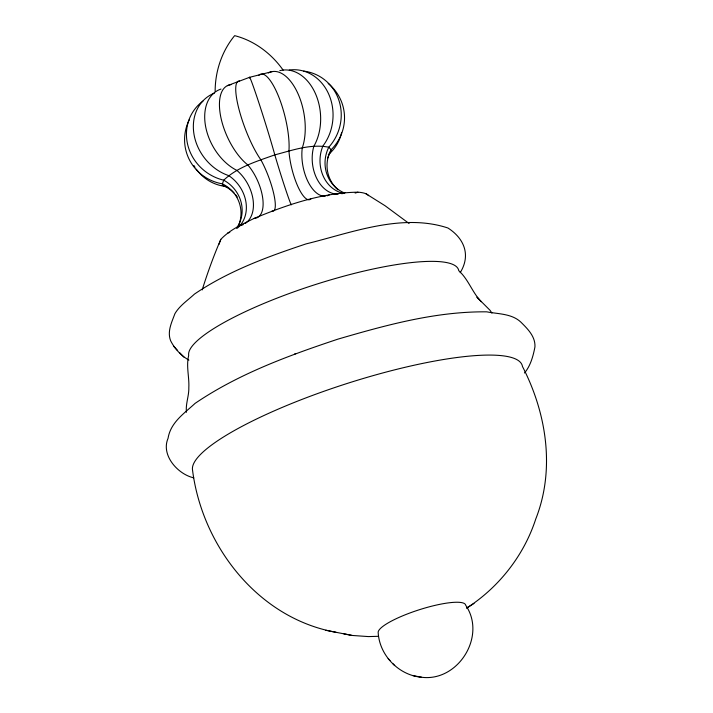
<?xml version="1.0" encoding="UTF-8"?>
<svg xmlns="http://www.w3.org/2000/svg" width="713" height="713" viewBox="0 0 713 713"><rect width="100%" height="100%" fill="white"/><g stroke="black" fill="none" stroke-linecap="round" stroke-linejoin="round"><path stroke-width="1.07" d="M215.148 91.469C215.112 71.407 221.823 51.176 234.648 35.65C254.389 40.677 271.475 53.609 283.141 70.132M202.269 289.906L202.849 287.785C208.071 271.368 213.953 255.183 220.807 239.372C229.969 229.648 242.411 224.185 254.193 218.374C287.116 204.747 321.893 192.724 357.873 192.18A78.822 16.524 -17.8 0 1 368.594 195.674M218.936 244.443L220.807 239.372M460.179 272.687C471.026 255.201 464.306 238.481 447.933 228C401.856 212.741 350.885 232.946 306.064 243.891C267.357 256.778 228.454 271.02 194.489 294.068C187.742 300.333 179.64 305.61 174.917 313.675C171.771 322.285 166.985 331.536 170.657 340.796C174.649 348.728 181.138 355.751 188.892 360.11M524.483 373.006C530.57 365.814 533.199 356.01 534.946 346.892C535.499 336.483 527.611 328.845 520.829 322.089C511.791 313.568 498.28 314.059 486.756 311.839C435.91 311.331 386.33 325.03 337.917 339.138C288.373 355.635 238.579 373.862 195.104 403.362C184.15 413.504 170.594 422.39 168.054 438.326C160.683 455.25 178 474.403 193.776 477.835M328.363 154.694L329.78 153.384A46.167 43.217 37.4 0 0 341.598 132.68M466.863 607.957C498.984 587.218 523.93 555.454 535.757 519.002C555.374 469.172 546.497 413.085 522.451 366.464A172.974 36.256 -17.8 0 0 351.58 382.061A172.974 36.256 -17.8 0 0 192.519 469.992C202.162 546.122 258.213 618.314 335.948 632.279M466.614 608.1L474.002 603.448M227.349 85.676L249.577 77.316L272.241 71.594M294.54 354.076L295.842 353.63M378.567 636.308L368.425 636.584L352.07 635.443L325.85 630.283M421.392 677.234C458.013 682.145 486.854 636.174 465.705 605.266A45.882 9.617 -17.8 0 0 420.376 609.401A45.882 9.617 -17.8 0 0 378.184 632.734C379.548 655.372 398.772 675.247 421.392 677.234L412.506 675.496M226.698 186.744L224.729 186.351A46.167 43.956 -66 0 1 196.244 169.106M343.666 633.777L352.07 635.443M366.027 193.802L385.029 205.709L409.084 223.499M173.491 346.099L177.644 350.493M179.828 352.828L183.874 357.106M479.091 299.469L476.952 297.205L490.081 310.342L491.908 313.096M388.166 658.598L390.002 660.541M392.988 663.776L394.699 665.585M481.275 301.733C472.211 292.419 468.494 279.425 458.744 270.682A141.593 29.679 -17.8 0 0 318.88 283.444A141.593 29.679 -17.8 0 0 188.687 355.43C186.022 366.179 189.355 376.749 188.829 387.542C189.088 395.938 185.46 403.923 186.441 412.283M189.266 119.837A46.167 45.124 -9.3 0 0 222.376 183.847A33.814 33.048 -9.3 0 1 238.204 226.484M202.973 101.086A46.167 43.217 37.4 0 0 187.911 145.568A46.167 43.217 37.4 0 0 223.722 180.184A33.814 31.657 37.4 0 1 236.449 228.249M225.308 186.387A46.167 39.785 -86.4 0 1 222.206 185.309M233.989 192.973A33.814 32.192 -66 0 0 224.729 186.351L222.376 183.847L223.722 180.184C237.75 166.913 257.036 161.272 274.808 154.864C292.241 150.372 310.61 143.589 328.773 147.217L331.135 149.721A33.814 33.048 -9.3 0 0 337.873 189.747M235.388 194.524A33.814 32.192 -66 0 1 237.295 197.038M195.023 167.314A46.167 43.956 -66 0 1 193.891 165.469M344.513 192.991A33.814 32.192 -66 0 1 328.773 147.217A46.167 43.956 -66 0 0 338.951 100.462A46.167 43.956 -66 0 0 303.783 71.104M328.194 83.466A46.167 45.124 -9.3 0 1 331.135 149.721L329.78 153.384A33.814 31.657 37.4 0 0 327.659 158.045M249.488 78.047A46.167 1.417 72.6 0 1 258.721 102.342A46.167 1.417 72.6 0 1 274.808 154.864A33.814 1.043 72.6 0 0 285.904 190.255A33.814 1.043 72.6 0 0 291.421 204.373M258.694 75.435A46.167 13.048 75.8 0 1 278.676 96.683A46.167 13.048 75.8 0 1 288.952 150.853A33.814 9.554 75.8 0 0 298.025 186.815A33.814 9.554 75.8 0 0 310.966 198.829M325.36 196.146A33.814 17.424 79.6 0 1 302.259 147.93A46.167 23.787 79.6 0 0 297.856 93.403A46.167 23.787 79.6 0 0 268.284 72.976M329.37 194.783A33.814 17.424 79.6 0 1 327.009 195.834M289.264 70.034A46.167 39.785 -86.4 0 1 328.746 94.214A46.167 39.785 -86.4 0 1 322.873 146.049A33.814 29.144 -86.4 0 0 342.998 193.276M338.087 194.203A33.814 24.099 84.8 0 1 313.827 146.29A46.167 32.914 84.8 0 0 315.298 93.296A46.167 32.914 84.8 0 0 279.781 70.658M345.368 192.519A33.814 24.099 84.8 0 1 341.794 193.758M214.381 93.127A46.167 38.368 53.5 0 0 194.043 134.597A46.167 38.368 53.5 0 0 228.686 175.603A33.814 28.101 53.5 0 1 237.367 228.16M229.791 232.42A33.814 28.101 53.5 0 1 227.661 233.044M220.994 89.063A46.167 30.909 61.1 0 0 205.709 126.976A46.167 30.909 61.1 0 0 236.921 170.425A33.814 22.638 61.1 0 1 245.183 223.499M243.285 224.577A33.814 22.638 61.1 0 1 239.051 225.878M357.873 192.18A33.814 29.144 -86.4 0 1 355.136 193.063M239.506 80.997A46.167 10.312 69.4 0 0 239.345 110.64A46.167 10.312 69.4 0 0 260.798 159.685A33.814 7.549 69.4 0 1 273.89 194.391A33.814 7.549 69.4 0 1 272.054 211.039M230.976 84.687A46.167 21.337 65.8 0 0 220.896 117.556A46.167 21.337 65.8 0 0 247.874 164.988A33.814 15.624 65.8 0 1 262.821 198.936A33.814 15.624 65.8 0 1 254.193 218.374"/></g></svg>
